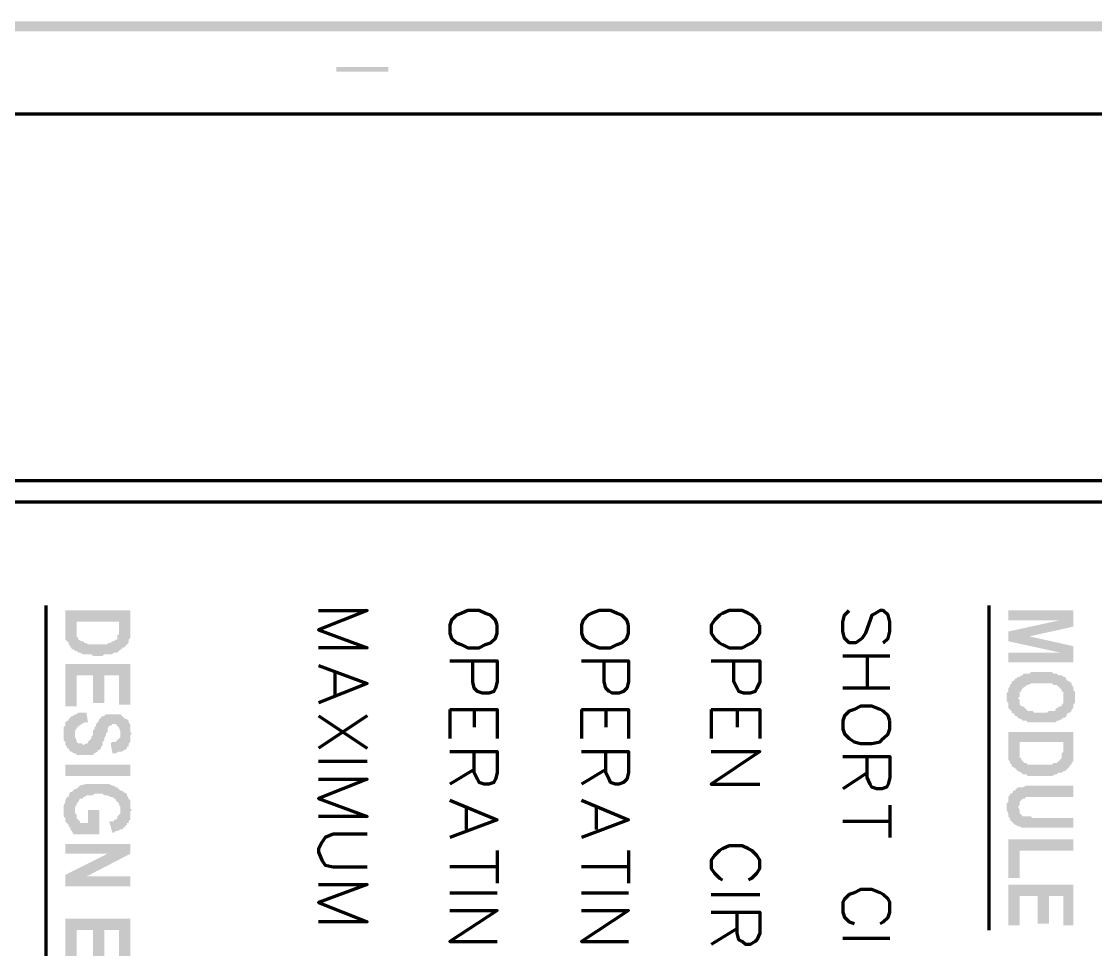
# Model space of a CAD drawing. Header units: inches. Extents: x -186 to 186, y -282 to 282.
# Drawn here: x -138.3 to -113.79, y 260.93 to 282.11 of the extents above; entities that cross this region are included whole.
import ezdxf

# ---------------------------------------------------------------- set-up
doc = ezdxf.new("R2010")
doc.units = ezdxf.units.IN
doc.header["$MEASUREMENT"] = 0
doc.layers.add('H', color=7, linetype='CONTINUOUS', lineweight=100)
doc.layers.add('P', color=250, linetype='CONTINUOUS', lineweight=100)

msp = doc.modelspace()

# ---------------------------------------------------------------- hatches: boundary and pattern name
at = {"layer": 'H', "linetype": 'Continuous'}
for points in [[(186.111, 282.111), (-185.889, 281.889), (-186.111, 282.111)], [(185.889, 281.889), (186.111, 282.111), (-185.889, 281.889)], [(-131.111, 280.963), (-129.926, 280.963), (-129.926, 281.074), (-131.111, 281.074)], [(-135.815, 268.222), (-135.815, 268.667), (-137.296, 268.667), (-137.296, 268.111), (-137.296, 268.074), (-137.296, 268.037), (-137.296, 268), (-137.259, 267.963), (-137.222, 267.926), (-137.222, 267.889), (-137.185, 267.852), (-137.185, 267.815), (-137.148, 267.815), (-137.148, 267.778), (-137.111, 267.778), (-137.074, 267.741), (-137.037, 268.407), (-136.074, 268.407), (-136.074, 268.296), (-136.037, 267.778), (-136, 267.778), (-136, 267.815), (-135.963, 267.815), (-135.926, 267.852), (-135.889, 267.889), (-135.852, 267.926), (-135.852, 267.963), (-135.852, 268), (-135.815, 268.037), (-135.815, 268.111), (-135.815, 268.148)], [(-114.296, 268.296), (-114.296, 268.667), (-115.778, 268.667), (-115.778, 268.444), (-114.593, 268.444)], [(-136.037, 267.778), (-136.074, 268.296), (-136.074, 268.222), (-136.074, 268.148), (-136.074, 268.111), (-136.111, 268.111), (-136.111, 268), (-136.148, 268), (-136.185, 267.963), (-136.222, 267.963), (-136.259, 267.926), (-136.296, 267.926), (-136.333, 267.926), (-136.333, 267.889), (-136.444, 267.889), (-136.481, 267.889), (-136.667, 267.889), (-136.704, 267.889), (-136.778, 267.889), (-136.815, 267.926), (-136.852, 267.926), (-136.889, 267.963), (-136.926, 267.963), (-137, 268), (-137, 268.037), (-137.037, 268.074), (-137.037, 268.111), (-137.037, 268.148), (-137.037, 268.407), (-137.074, 267.741), (-137.037, 267.741), (-137, 267.704), (-136.963, 267.704), (-136.889, 267.667), (-136.852, 267.667), (-136.815, 267.667), (-136.704, 267.667), (-136.667, 267.63), (-136.444, 267.63), (-136.407, 267.667), (-136.333, 267.667), (-136.296, 267.667), (-136.259, 267.667), (-136.222, 267.667), (-136.185, 267.704), (-136.148, 267.704), (-136.111, 267.704), (-136.074, 267.741)], [(-114.296, 268.296), (-114.593, 268.444), (-115.778, 268.185), (-115.296, 268.074)], [(-114.296, 267.481), (-114.296, 267.852), (-115.296, 268.074), (-115.778, 268.185), (-115.778, 267.963), (-114.593, 267.704)], [(-114.296, 267.481), (-114.593, 267.704), (-115.778, 267.704), (-115.778, 267.481)], [(-135.815, 266.519), (-135.815, 267.444), (-137.296, 267.444), (-137.296, 266.481), (-137.037, 266.481), (-137.037, 267.185), (-136.667, 267.185), (-136.667, 266.556), (-136.407, 266.556), (-136.407, 267.185), (-136.074, 267.185), (-136.074, 266.519)], [(-114.259, 266.667), (-114.259, 266.704), (-114.259, 266.815), (-114.296, 266.852), (-114.296, 266.926), (-114.333, 266.963), (-114.333, 267), (-114.37, 267.037), (-114.444, 267.074), (-114.481, 267.148), (-114.519, 267.148), (-114.556, 267.185), (-114.593, 267.185), (-114.63, 267.185), (-114.667, 267.222), (-114.704, 267.222), (-114.741, 267.222), (-114.778, 267.259), (-114.815, 267.259), (-114.852, 267.259), (-115.185, 267.259), (-115.222, 267.259), (-115.259, 267.259), (-115.296, 267.222), (-115.333, 267.222), (-115.37, 267.222), (-115.444, 267.222), (-115.444, 267.185), (-115.481, 267.185), (-115.519, 267.148), (-115.556, 267.148), (-115.593, 267.111), (-115.63, 267.111), (-115.63, 267.074), (-115.704, 267.037), (-115.704, 267), (-115.741, 266.963), (-115.741, 266.926), (-115.778, 266.889), (-115.778, 266.852), (-115.778, 266.815), (-115.815, 266.778), (-115.815, 266.593), (-115.778, 266.556), (-115.778, 266.519), (-115.778, 266.481), (-115.778, 266.444), (-115.741, 266.407), (-115.704, 266.37), (-115.704, 266.333), (-115.63, 266.296), (-115.63, 266.259), (-115.593, 266.259), (-115.556, 266.222), (-115.556, 266.667), (-115.519, 266.704), (-115.519, 266.778), (-115.519, 266.815), (-115.481, 266.815), (-115.481, 266.852), (-115.444, 266.889), (-115.407, 266.926), (-115.37, 266.926), (-115.37, 266.963), (-115.333, 266.963), (-115.259, 267), (-115.222, 267), (-115.185, 267), (-114.889, 267), (-114.852, 267), (-114.815, 267), (-114.778, 267), (-114.741, 266.963), (-114.704, 266.963), (-114.667, 266.963), (-114.63, 266.926), (-114.593, 266.889), (-114.556, 266.852), (-114.556, 266.815), (-114.519, 266.815), (-114.519, 266.778), (-114.519, 266.667), (-114.481, 266.222), (-114.444, 266.259), (-114.444, 266.296), (-114.407, 266.333), (-114.37, 266.333), (-114.333, 266.37), (-114.333, 266.407), (-114.296, 266.444), (-114.296, 266.519), (-114.259, 266.556), (-114.259, 266.63)], [(-114.481, 266.222), (-114.519, 266.667), (-114.519, 266.593), (-114.519, 266.556), (-114.556, 266.519), (-114.556, 266.481), (-114.63, 266.481), (-114.63, 266.444), (-114.667, 266.444), (-114.704, 266.407), (-114.704, 266.37), (-114.778, 266.37), (-114.852, 266.37), (-114.889, 266.333), (-115.185, 266.333), (-115.222, 266.37), (-115.259, 266.37), (-115.296, 266.37), (-115.333, 266.37), (-115.37, 266.407), (-115.407, 266.444), (-115.444, 266.481), (-115.481, 266.481), (-115.519, 266.519), (-115.519, 266.556), (-115.519, 266.593), (-115.519, 266.63), (-115.556, 266.667), (-115.556, 266.222), (-115.519, 266.185), (-115.481, 266.185), (-115.444, 266.148), (-115.407, 266.148), (-115.37, 266.148), (-115.333, 266.111), (-115.296, 266.111), (-115.259, 266.111), (-115.222, 266.111), (-115.185, 266.111), (-114.852, 266.111), (-114.815, 266.111), (-114.778, 266.111), (-114.704, 266.111), (-114.667, 266.148), (-114.63, 266.148), (-114.556, 266.185), (-114.519, 266.222)], [(-135.778, 265.852), (-135.815, 265.889), (-135.815, 266), (-135.815, 266.037), (-135.815, 266.074), (-135.852, 266.111), (-135.852, 266.148), (-135.889, 266.185), (-135.926, 266.185), (-135.963, 266.222), (-136, 266.259), (-136.037, 266.296), (-136.074, 266.296), (-136.111, 266.296), (-136.148, 266.296), (-136.296, 266.296), (-136.333, 266.296), (-136.37, 266.296), (-136.407, 266.259), (-136.444, 266.259), (-136.481, 266.222), (-136.519, 266.185), (-136.556, 266.111), (-136.593, 266.074), (-136.593, 266.037), (-136.63, 266), (-136.63, 265.963), (-136.667, 265.926), (-136.667, 265.889), (-136.667, 265.815), (-136.704, 265.778), (-136.704, 265.741), (-136.741, 265.704), (-136.778, 265.667), (-136.778, 265.63), (-136.815, 265.63), (-136.889, 265.593), (-136.926, 265.63), (-136.963, 265.63), (-137, 265.63), (-137.037, 265.667), (-137.037, 265.704), (-137.074, 265.778), (-137.074, 265.815), (-137.074, 265.852), (-137.111, 266.259), (-137.148, 266.259), (-137.185, 266.222), (-137.222, 266.185), (-137.222, 266.148), (-137.259, 266.148), (-137.296, 266.111), (-137.296, 266.074), (-137.296, 266.037), (-137.333, 266), (-137.333, 265.963), (-137.333, 265.926), (-137.333, 265.815), (-137.333, 265.741), (-137.333, 265.704), (-137.296, 265.667), (-137.296, 265.63), (-137.296, 265.593), (-137.259, 265.556), (-137.259, 265.519), (-137.222, 265.519), (-137.185, 265.444), (-137.148, 265.444), (-137.111, 265.407), (-137.074, 265.407), (-137.037, 265.37), (-137, 265.37), (-136.963, 265.37), (-136.815, 265.37), (-136.778, 265.37), (-136.704, 265.37), (-136.667, 265.37), (-136.63, 265.407), (-136.556, 265.444), (-136.556, 265.481), (-136.519, 265.481), (-136.481, 265.519), (-136.481, 265.556), (-136.444, 265.593), (-136.444, 265.63), (-136.444, 265.667), (-136.407, 265.704), (-136.407, 265.741), (-136.37, 265.815), (-136.37, 265.852), (-136.333, 265.889), (-136.333, 265.963), (-136.296, 266.037), (-136.259, 266.037), (-136.222, 266.074), (-136.148, 266.074), (-136.111, 266.037), (-136.074, 266), (-136.037, 265.889), (-136.037, 265.852), (-136.037, 265.444), (-136, 265.444), (-135.963, 265.481), (-135.926, 265.481), (-135.889, 265.519), (-135.889, 265.556), (-135.852, 265.556), (-135.852, 265.63), (-135.815, 265.667), (-135.815, 265.704), (-135.815, 265.815)], [(-136.778, 266.111), (-136.815, 266.333), (-136.889, 266.333), (-136.926, 266.333), (-136.963, 266.333), (-137, 266.333), (-137.037, 266.296), (-137.074, 266.296), (-137.111, 266.259), (-137.074, 265.852), (-137.074, 265.889), (-137.074, 265.926), (-137.037, 265.963), (-137.037, 266), (-137, 266), (-137, 266.037), (-136.963, 266.037), (-136.926, 266.074), (-136.852, 266.111)], [(-136.037, 265.444), (-136.037, 265.852), (-136.037, 265.815), (-136.037, 265.778), (-136.074, 265.741), (-136.111, 265.704), (-136.148, 265.667), (-136.222, 265.667), (-136.259, 265.63), (-136.222, 265.407), (-136.148, 265.407), (-136.074, 265.444)], [(-114.296, 265.444), (-114.296, 265.889), (-115.778, 265.889), (-115.778, 265.333), (-115.778, 265.296), (-115.778, 265.259), (-115.741, 265.222), (-115.741, 265.185), (-115.704, 265.148), (-115.704, 265.111), (-115.63, 265.074), (-115.593, 265.037), (-115.556, 265), (-115.519, 265.667), (-114.519, 265.667), (-114.519, 265.556), (-114.519, 265), (-114.481, 265), (-114.444, 265.037), (-114.407, 265.074), (-114.37, 265.111), (-114.37, 265.148), (-114.333, 265.148), (-114.333, 265.185), (-114.296, 265.222), (-114.296, 265.259), (-114.296, 265.37), (-114.296, 265.407)], [(-114.519, 265), (-114.519, 265.556), (-114.519, 265.444), (-114.556, 265.407), (-114.556, 265.333), (-114.556, 265.296), (-114.593, 265.259), (-114.63, 265.222), (-114.667, 265.185), (-114.704, 265.185), (-114.741, 265.185), (-114.778, 265.148), (-114.815, 265.148), (-114.889, 265.148), (-114.926, 265.148), (-115.148, 265.148), (-115.185, 265.148), (-115.259, 265.148), (-115.296, 265.148), (-115.333, 265.148), (-115.37, 265.185), (-115.407, 265.185), (-115.444, 265.222), (-115.481, 265.259), (-115.481, 265.296), (-115.519, 265.296), (-115.519, 265.333), (-115.519, 265.37), (-115.519, 265.667), (-115.556, 265), (-115.481, 264.963), (-115.444, 264.926), (-115.37, 264.926), (-115.333, 264.889), (-115.296, 264.889), (-115.259, 264.889), (-115.185, 264.889), (-115.148, 264.889), (-114.926, 264.889), (-114.889, 264.889), (-114.778, 264.889), (-114.704, 264.926), (-114.667, 264.926), (-114.63, 264.963), (-114.593, 264.963), (-114.556, 264.963)], [(-137.296, 264.889), (-135.815, 264.889), (-135.815, 265.148), (-137.296, 265.148)], [(-136.037, 264.556), (-136.074, 264.593), (-136.111, 264.63), (-136.148, 264.63), (-136.185, 264.667), (-136.222, 264.667), (-136.296, 264.704), (-136.333, 264.704), (-136.37, 264.704), (-136.444, 264.704), (-136.481, 264.704), (-136.63, 264.704), (-136.667, 264.704), (-136.741, 264.704), (-136.815, 264.704), (-136.963, 264.667), (-137, 264.63), (-137.037, 264.593), (-137.074, 264.593), (-137.074, 264.111), (-137.074, 264.148), (-137.074, 264.185), (-137.037, 264.222), (-137.037, 264.259), (-137, 264.296), (-136.963, 264.37), (-136.926, 264.37), (-136.889, 264.37), (-136.889, 264.407), (-136.852, 264.407), (-136.815, 264.444), (-136.741, 264.444), (-136.667, 264.444), (-136.63, 264.481), (-136.444, 264.481), (-136.407, 264.444), (-136.37, 264.444), (-136.333, 264.444), (-136.259, 264.407), (-136.222, 264.407), (-136.185, 264.37), (-136.148, 264.37), (-136.148, 264.333), (-136.111, 264.296), (-136.074, 264.259), (-136.074, 264.222), (-136.037, 264.185), (-136.037, 264.111)], [(-136.519, 263.556), (-136.519, 264.111), (-136.778, 264.111), (-136.778, 263.815), (-136.963, 263.815), (-136.963, 263.852), (-137, 263.889), (-137.037, 263.926), (-137.037, 263.963), (-137.037, 264), (-137.074, 264.037), (-137.074, 264.074), (-137.074, 264.111), (-137.074, 264.593), (-137.111, 264.556), (-137.148, 264.519), (-137.185, 264.519), (-137.222, 264.444), (-137.222, 264.407), (-137.259, 264.407), (-137.296, 264.333), (-137.296, 264.296), (-137.333, 264.222), (-137.333, 264.185), (-137.333, 264.037), (-137.333, 264), (-137.333, 263.963), (-137.296, 263.926), (-137.296, 263.852), (-137.259, 263.815), (-137.222, 263.778), (-137.222, 263.741), (-137.185, 263.704), (-137.185, 263.667), (-137.148, 263.63), (-137.111, 263.556)], [(-135.778, 264.111), (-135.815, 264.148), (-135.815, 264.222), (-135.815, 264.333), (-135.852, 264.37), (-135.889, 264.444), (-135.889, 264.481), (-135.963, 264.519), (-136, 264.556), (-136.037, 264.556), (-136.037, 264.111), (-136.037, 264.037), (-136.074, 264), (-136.111, 263.963), (-136.111, 263.926), (-136.148, 263.889), (-136.185, 263.889), (-136.185, 263.852), (-136.296, 263.852), (-136.222, 263.593), (-136.185, 263.593), (-136.148, 263.63), (-136.111, 263.63), (-136.037, 263.667), (-136, 263.667), (-135.926, 263.741), (-135.889, 263.778), (-135.889, 263.815), (-135.852, 263.815), (-135.852, 263.852), (-135.815, 263.889), (-135.815, 263.926), (-135.815, 263.963), (-135.815, 264.074)], [(-114.296, 263.704), (-114.296, 263.926), (-115.222, 263.926), (-115.259, 263.963), (-115.37, 263.963), (-115.407, 263.963), (-115.444, 263.963), (-115.481, 264), (-115.519, 264.037), (-115.519, 264.074), (-115.519, 264.111), (-115.556, 264.185), (-115.556, 264.63), (-115.593, 264.593), (-115.63, 264.556), (-115.667, 264.556), (-115.667, 264.519), (-115.704, 264.481), (-115.741, 264.481), (-115.741, 264.444), (-115.778, 264.407), (-115.778, 264.37), (-115.778, 264.333), (-115.778, 264.296), (-115.815, 264.259), (-115.815, 264.111), (-115.778, 264.037), (-115.778, 264), (-115.778, 263.963), (-115.741, 263.926), (-115.741, 263.889), (-115.704, 263.852), (-115.667, 263.815), (-115.63, 263.778), (-115.556, 263.741), (-115.519, 263.741), (-115.481, 263.704), (-115.444, 263.704), (-115.37, 263.704), (-115.333, 263.704), (-115.074, 263.704)], [(-114.296, 264.407), (-114.296, 264.667), (-115.259, 264.667), (-115.296, 264.667), (-115.37, 264.667), (-115.444, 264.63), (-115.481, 264.63), (-115.519, 264.63), (-115.556, 264.63), (-115.556, 264.185), (-115.519, 264.222), (-115.519, 264.296), (-115.481, 264.333), (-115.444, 264.37), (-115.407, 264.37), (-115.37, 264.407), (-115.333, 264.407), (-115.111, 264.407)], [(-135.815, 263.111), (-135.815, 263.333), (-137.296, 263.333), (-137.296, 263.111), (-136.333, 263.111)], [(-114.296, 263.185), (-114.296, 263.444), (-115.778, 263.444), (-115.778, 262.556), (-115.519, 262.556), (-115.519, 263.185)], [(-135.815, 263.111), (-136.333, 263.111), (-137.296, 262.63), (-136.815, 262.593)], [(-135.815, 262.37), (-135.815, 262.593), (-136.815, 262.593), (-137.296, 262.63), (-137.296, 262.37)], [(-114.296, 261.481), (-114.296, 262.407), (-115.778, 262.407), (-115.778, 261.481), (-115.519, 261.481), (-115.519, 262.148), (-115.111, 262.148), (-115.111, 261.519), (-114.852, 261.519), (-114.852, 262.148), (-114.519, 262.148), (-114.519, 261.481)], [(-135.815, 260.741), (-135.815, 261.63), (-137.296, 261.63), (-137.296, 260.704), (-137.037, 260.704), (-137.037, 261.37), (-136.667, 261.37), (-136.667, 260.778), (-136.407, 260.778), (-136.407, 261.37), (-136.074, 261.37), (-136.074, 260.741)]]:
    msp.add_hatch(color=0, dxfattribs=at).paths.add_polyline_path(points)

# ---------------------------------------------------------------- linework, layer by layer
at = {"layer": 'P', "color": 0, "linetype": 'Continuous'}
for points in [[(-186, 280), (184, 280), (184, -258)], [(-170.63, 271.63), (-103.926, 271.63), (-103.926, 178.148), (-170.63, 178.148), (-170.63, 271.63)], [(-111.778, 178.852), (-147.519, 178.778), (-147.519, 271.148), (-111.778, 271.148), (-111.778, 178.852)], [(-137.741, 268.778), (-137.741, 235.593)], [(-131.519, 268.667), (-130.407, 268.667), (-131.519, 268.222), (-130.407, 267.815), (-131.519, 267.815)], [(-127.444, 268.333), (-127.481, 268.444), (-127.593, 268.556), (-127.704, 268.593), (-127.852, 268.667), (-128.111, 268.667), (-128.259, 268.593), (-128.37, 268.556), (-128.481, 268.444), (-128.519, 268.333), (-128.519, 268.148), (-128.481, 268.037), (-128.37, 267.926), (-128.259, 267.889), (-128.111, 267.815), (-127.852, 267.815), (-127.704, 267.889), (-127.593, 267.926), (-127.481, 268.037), (-127.444, 268.148), (-127.444, 268.333)], [(-124.444, 268.333), (-124.481, 268.444), (-124.593, 268.556), (-124.704, 268.593), (-124.852, 268.667), (-125.111, 268.667), (-125.296, 268.593), (-125.37, 268.556), (-125.481, 268.444), (-125.519, 268.333), (-125.519, 268.148), (-125.481, 268.037), (-125.37, 267.926), (-125.296, 267.889), (-125.111, 267.815), (-124.852, 267.815), (-124.704, 267.889), (-124.593, 267.926), (-124.481, 268.037), (-124.444, 268.148), (-124.444, 268.333)], [(-121.444, 268.333), (-121.519, 268.444), (-121.63, 268.556), (-121.704, 268.593), (-121.852, 268.667), (-122.148, 268.667), (-122.296, 268.593), (-122.37, 268.556), (-122.481, 268.444), (-122.556, 268.333), (-122.556, 268.148), (-122.481, 268.037), (-122.37, 267.926), (-122.296, 267.889), (-122.148, 267.815), (-121.852, 267.815), (-121.704, 267.889), (-121.63, 267.926), (-121.519, 268.037), (-121.444, 268.148), (-121.444, 268.333)], [(-118.63, 267.926), (-118.519, 268.037), (-118.481, 268.185), (-118.481, 268.407), (-118.519, 268.556), (-118.63, 268.667), (-118.704, 268.667), (-118.815, 268.593), (-118.889, 268.556), (-118.926, 268.444), (-119.037, 268.148), (-119.111, 268.037), (-119.148, 268), (-119.259, 267.926), (-119.407, 267.926), (-119.519, 268.037), (-119.556, 268.185), (-119.556, 268.407), (-119.519, 268.556), (-119.407, 268.667)], [(-116.222, 268.778), (-116.222, 261.37)], [(-131.519, 267.407), (-130.407, 267), (-131.519, 266.556)], [(-128.519, 267.519), (-127.444, 267.519), (-127.444, 267.037), (-127.481, 266.889), (-127.519, 266.815), (-127.63, 266.778), (-127.778, 266.778), (-127.889, 266.815), (-127.963, 266.889), (-128, 267.037), (-128, 267.519)], [(-125.519, 267.519), (-124.444, 267.519), (-124.444, 267.037), (-124.481, 266.889), (-124.556, 266.815), (-124.667, 266.778), (-124.815, 266.778), (-124.889, 266.815), (-124.963, 266.889), (-125, 267.037), (-125, 267.519)], [(-122.556, 267.519), (-121.444, 267.519), (-121.444, 267.037), (-121.519, 266.889), (-121.556, 266.815), (-121.667, 266.778), (-121.815, 266.778), (-121.926, 266.815), (-121.963, 266.889), (-122.037, 267.037), (-122.037, 267.519)], [(-119.556, 267.63), (-118.481, 267.63)], [(-119, 267.63), (-119, 266.889)], [(-131.148, 267.259), (-131.148, 266.741)], [(-118.481, 266.889), (-119.556, 266.889)], [(-118.481, 266.148), (-118.519, 266.259), (-118.63, 266.37), (-118.704, 266.407), (-118.889, 266.481), (-119.148, 266.481), (-119.296, 266.407), (-119.407, 266.37), (-119.519, 266.259), (-119.556, 266.148), (-119.556, 265.963), (-119.519, 265.852), (-119.407, 265.741), (-119.296, 265.667), (-119.148, 265.63), (-118.889, 265.63), (-118.704, 265.667), (-118.63, 265.741), (-118.519, 265.852), (-118.481, 265.963), (-118.481, 266.148)], [(-131.519, 266.259), (-130.407, 265.519)], [(-130.407, 266.259), (-131.519, 265.519)], [(-128.519, 266.407), (-127.444, 266.407), (-127.444, 265.741)], [(-128.519, 266.407), (-128.519, 265.741)], [(-127.963, 266.407), (-127.963, 266)], [(-125.519, 266.407), (-124.444, 266.407), (-124.444, 265.741)], [(-125.519, 266.407), (-125.519, 265.741)], [(-124.963, 266.407), (-124.963, 266)], [(-122.556, 266.407), (-121.444, 266.407), (-121.444, 265.741)], [(-122.556, 266.407), (-122.556, 265.741)], [(-121.963, 266.407), (-121.963, 266)], [(-128.519, 265.444), (-127.444, 265.444), (-127.444, 264.963), (-127.481, 264.815), (-127.519, 264.741), (-127.63, 264.704), (-127.741, 264.704), (-127.852, 264.741), (-127.889, 264.815), (-127.963, 264.963), (-127.963, 265.444)], [(-125.519, 265.444), (-124.444, 265.444), (-124.444, 264.963), (-124.481, 264.815), (-124.556, 264.741), (-124.667, 264.704), (-124.741, 264.704), (-124.852, 264.741), (-124.889, 264.815), (-124.963, 264.963), (-124.963, 265.444)], [(-122.556, 265.444), (-121.444, 265.444), (-122.556, 264.704), (-121.444, 264.704)], [(-131.519, 265.222), (-130.407, 265.222)], [(-119.556, 265.333), (-118.481, 265.333), (-118.481, 264.852), (-118.519, 264.704), (-118.556, 264.63), (-118.667, 264.593), (-118.778, 264.593), (-118.889, 264.63), (-118.926, 264.704), (-119, 264.852), (-119, 265.333)], [(-127.963, 265.037), (-128.519, 264.704)], [(-124.963, 265.037), (-125.519, 264.704)], [(-119, 264.963), (-119.556, 264.593)], [(-131.519, 264.815), (-130.407, 264.815), (-131.519, 264.37), (-130.407, 263.963), (-131.519, 263.963)], [(-128.519, 264.333), (-127.444, 263.889), (-128.519, 263.481)], [(-125.519, 264.333), (-124.444, 263.889), (-125.519, 263.481)], [(-118.481, 264.222), (-118.481, 263.481)], [(-128.148, 264.185), (-128.148, 263.667)], [(-125.185, 264.185), (-125.185, 263.667)], [(-118.481, 263.852), (-119.556, 263.852)], [(-130.407, 263.556), (-131.185, 263.556), (-131.37, 263.481), (-131.444, 263.37), (-131.519, 263.222), (-131.519, 263.148), (-131.444, 262.963), (-131.37, 262.852), (-131.185, 262.815), (-130.407, 262.815)], [(-121.704, 262.519), (-121.63, 262.556), (-121.519, 262.667), (-121.444, 262.778), (-121.444, 262.963), (-121.519, 263.074), (-121.63, 263.185), (-121.704, 263.222), (-121.852, 263.296), (-122.148, 263.296), (-122.296, 263.222), (-122.37, 263.185), (-122.481, 263.074), (-122.556, 262.963), (-122.556, 262.778), (-122.481, 262.667), (-122.37, 262.556), (-122.296, 262.519)], [(-127.444, 263.185), (-127.444, 262.444)], [(-124.444, 263.185), (-124.444, 262.444)], [(-127.444, 262.815), (-128.519, 262.815)], [(-124.444, 262.815), (-125.519, 262.815)], [(-131.519, 262.407), (-130.407, 262.407), (-131.519, 262), (-130.407, 261.556), (-131.519, 261.556)], [(-118.704, 261.519), (-118.63, 261.556), (-118.519, 261.667), (-118.481, 261.778), (-118.481, 262), (-118.519, 262.074), (-118.63, 262.185), (-118.704, 262.222), (-118.889, 262.296), (-119.148, 262.296), (-119.296, 262.222), (-119.407, 262.185), (-119.519, 262.074), (-119.556, 262), (-119.556, 261.778), (-119.519, 261.667), (-119.407, 261.556), (-119.296, 261.519)], [(-128.519, 262.222), (-127.444, 262.222)], [(-125.519, 262.222), (-124.444, 262.222)], [(-122.556, 262.185), (-121.444, 262.185)], [(-128.519, 261.815), (-127.444, 261.815), (-128.519, 261.111), (-127.444, 261.111)], [(-125.519, 261.815), (-124.444, 261.815), (-125.519, 261.111), (-124.444, 261.111)], [(-122.556, 261.778), (-121.444, 261.778), (-121.444, 261.296), (-121.519, 261.148), (-121.556, 261.111), (-121.667, 261.037), (-121.778, 261.037), (-121.852, 261.111), (-121.926, 261.148), (-121.963, 261.296), (-121.963, 261.778)], [(-121.963, 261.407), (-122.556, 261.037)], [(-119.556, 261.185), (-118.481, 261.185)]]:
    msp.add_lwpolyline(points, dxfattribs=at)

doc.saveas('drawing.dxf')
